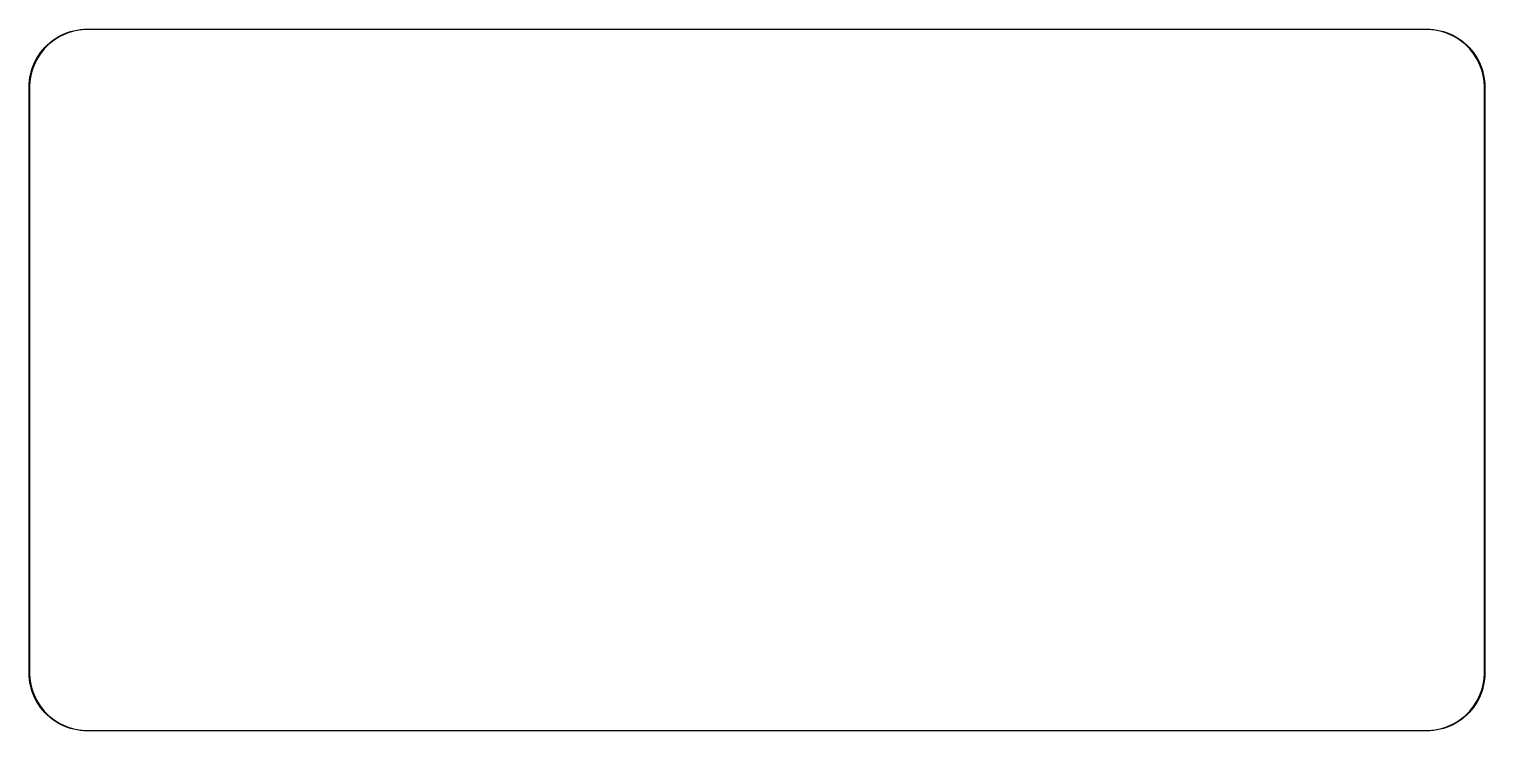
# Model space of a CAD drawing. Extents: x 57 to 340, y -162 to -25.
import ezdxf

# ---------------------------------------------------------------- set-up
doc = ezdxf.new("R2010")
doc.units = 0
doc.layers.add('BLACK', color=7, linetype='CONTINUOUS')

msp = doc.modelspace()

# ---------------------------------------------------------------- linework, layer by layer
at = {"layer": 'BLACK', "linetype": 'CONTINUOUS'}
for p, q in [((66.6478, -25.5217), (67.2981, -25.4264)), ((67.2981, -25.4264), (67.953, -25.3691)), ((68.2841, -25.45), (67.6334, -25.4879)), ((67.953, -25.3691), (68.61, -25.35)), ((68.61, -25.45), (68.2841, -25.45)), ((68.61, -25.35), (328.81, -25.35)), ((328.81, -25.45), (68.61, -25.45)), ((328.81, -25.35), (329.467, -25.3691)), ((329.136, -25.45), (328.81, -25.45)), ((329.787, -25.4879), (329.136, -25.45)), ((329.467, -25.3691), (330.122, -25.4264)), ((330.122, -25.4264), (330.772, -25.5217)), ((61.1611, -28.2798), (60.6871, -28.7271)), ((60.8555, -28.4307), (61.3465, -27.9937)), ((61.6604, -27.8608), (61.1611, -28.2798)), ((61.3465, -27.9937), (61.8621, -27.586)), ((62.1832, -27.4716), (61.6604, -27.8608)), ((61.8621, -27.586), (62.4005, -27.209)), ((62.7278, -27.1135), (62.1832, -27.4716)), ((62.4005, -27.209), (62.96, -26.8639)), ((63.2922, -26.7876), (62.7278, -27.1135)), ((62.96, -26.8639), (63.5386, -26.552)), ((63.8747, -26.4951), (63.2922, -26.7876)), ((63.5386, -26.552), (64.1343, -26.2742)), ((64.4731, -26.2369), (63.8747, -26.4951)), ((64.1343, -26.2742), (64.7452, -26.0315)), ((65.0856, -26.014), (64.4731, -26.2369)), ((64.7452, -26.0315), (65.3691, -25.8247)), ((65.71, -25.8271), (65.0856, -26.014)), ((65.3691, -25.8247), (66.004, -25.6546)), ((66.3442, -25.6767), (65.71, -25.8271)), ((66.004, -25.6546), (66.6478, -25.5217)), ((66.9861, -25.5636), (66.3442, -25.6767)), ((67.6334, -25.4879), (66.9861, -25.5636)), ((330.434, -25.5636), (329.787, -25.4879)), ((331.076, -25.6767), (330.434, -25.5636)), ((330.772, -25.5217), (331.416, -25.6546)), ((331.71, -25.8271), (331.076, -25.6767)), ((331.416, -25.6546), (332.051, -25.8247)), ((332.334, -26.014), (331.71, -25.8271)), ((332.051, -25.8247), (332.675, -26.0315)), ((332.947, -26.2369), (332.334, -26.014)), ((332.675, -26.0315), (333.286, -26.2742)), ((333.545, -26.4951), (332.947, -26.2369)), ((333.286, -26.2742), (333.881, -26.552)), ((334.128, -26.7876), (333.545, -26.4951)), ((333.881, -26.552), (334.46, -26.8639)), ((334.692, -27.1135), (334.128, -26.7876)), ((334.46, -26.8639), (335.019, -27.209)), ((335.237, -27.4716), (334.692, -27.1135)), ((335.019, -27.209), (335.558, -27.586)), ((335.76, -27.8608), (335.237, -27.4716)), ((335.558, -27.586), (336.073, -27.9937)), ((336.259, -28.2798), (335.76, -27.8608)), ((336.073, -27.9937), (336.565, -28.4307)), ((336.733, -28.7271), (336.259, -28.2798)), ((58.512, -31.5786), (58.8239, -31)), ((59.0735, -30.7678), (58.7476, -31.3322)), ((58.8239, -31), (59.169, -30.4405)), ((59.4316, -30.2232), (59.0735, -30.7678)), ((59.169, -30.4405), (59.546, -29.9021)), ((59.8208, -29.7004), (59.4316, -30.2232)), ((59.546, -29.9021), (59.9537, -29.3865)), ((60.2398, -29.2011), (59.8208, -29.7004)), ((59.9537, -29.3865), (60.3907, -28.8955)), ((60.6871, -28.7271), (60.2398, -29.2011)), ((60.3907, -28.8955), (60.8555, -28.4307)), ((336.565, -28.4307), (337.029, -28.8955)), ((337.18, -29.2011), (336.733, -28.7271)), ((337.029, -28.8955), (337.466, -29.3865)), ((337.599, -29.7004), (337.18, -29.2011)), ((337.466, -29.3865), (337.874, -29.9021)), ((337.988, -30.2232), (337.599, -29.7004)), ((337.874, -29.9021), (338.251, -30.4405)), ((338.347, -30.7678), (337.988, -30.2232)), ((338.251, -30.4405), (338.596, -31)), ((338.672, -31.3322), (338.347, -30.7678)), ((338.596, -31), (338.908, -31.5786)), ((57.6146, -34.044), (57.7847, -33.4091)), ((57.7871, -33.75), (57.6367, -34.3842)), ((57.7847, -33.4091), (57.9915, -32.7852)), ((57.974, -33.1256), (57.7871, -33.75)), ((58.1969, -32.5131), (57.974, -33.1256)), ((57.9915, -32.7852), (58.2342, -32.1743)), ((58.4551, -31.9147), (58.1969, -32.5131)), ((58.2342, -32.1743), (58.512, -31.5786)), ((58.7476, -31.3322), (58.4551, -31.9147)), ((338.965, -31.9147), (338.672, -31.3322)), ((338.908, -31.5786), (339.186, -32.1743)), ((339.223, -32.5131), (338.965, -31.9147)), ((339.186, -32.1743), (339.429, -32.7852)), ((339.446, -33.1256), (339.223, -32.5131)), ((339.429, -32.7852), (339.635, -33.4091)), ((339.633, -33.75), (339.446, -33.1256)), ((339.783, -34.3842), (339.633, -33.75)), ((339.635, -33.4091), (339.805, -34.044)), ((57.31, -36.65), (57.3291, -35.993)), ((57.31, -150.37), (57.31, -36.65)), ((57.3291, -35.993), (57.3864, -35.3381)), ((57.3864, -35.3381), (57.4817, -34.6878)), ((57.4479, -35.6734), (57.41, -36.3241)), ((57.41, -36.3241), (57.41, -36.65)), ((57.41, -36.65), (57.41, -150.37)), ((57.5236, -35.0261), (57.4479, -35.6734)), ((57.4817, -34.6878), (57.6146, -34.044)), ((57.6367, -34.3842), (57.5236, -35.0261)), ((339.896, -35.0261), (339.783, -34.3842)), ((339.805, -34.044), (339.938, -34.6878)), ((339.972, -35.6734), (339.896, -35.0261)), ((339.938, -34.6878), (340.034, -35.3381)), ((340.01, -36.3241), (339.972, -35.6734)), ((340.01, -36.65), (340.01, -36.3241)), ((340.01, -150.37), (340.01, -36.65)), ((340.034, -35.3381), (340.091, -35.993)), ((340.091, -35.993), (340.11, -36.65)), ((340.11, -36.65), (340.11, -150.37)), ((57.3291, -151.027), (57.31, -150.37)), ((57.3864, -151.682), (57.3291, -151.027)), ((57.4817, -152.332), (57.3864, -151.682)), ((57.41, -150.37), (57.41, -150.696)), ((57.41, -150.696), (57.4479, -151.347)), ((57.4479, -151.347), (57.5236, -151.994)), ((57.6146, -152.976), (57.4817, -152.332)), ((57.5236, -151.994), (57.6367, -152.636)), ((57.6367, -152.636), (57.7871, -153.27)), ((339.633, -153.27), (339.783, -152.636)), ((339.783, -152.636), (339.896, -151.994)), ((339.938, -152.332), (339.805, -152.976)), ((339.896, -151.994), (339.972, -151.347)), ((340.034, -151.682), (339.938, -152.332)), ((339.972, -151.347), (340.01, -150.696)), ((340.01, -150.696), (340.01, -150.37)), ((340.091, -151.027), (340.034, -151.682)), ((340.11, -150.37), (340.091, -151.027)), ((57.7847, -153.611), (57.6146, -152.976)), ((57.9915, -154.235), (57.7847, -153.611)), ((57.7871, -153.27), (57.974, -153.894)), ((57.974, -153.894), (58.1969, -154.507)), ((58.2342, -154.846), (57.9915, -154.235)), ((58.1969, -154.507), (58.4551, -155.105)), ((58.512, -155.441), (58.2342, -154.846)), ((58.4551, -155.105), (58.7476, -155.688)), ((58.8239, -156.02), (58.512, -155.441)), ((338.908, -155.441), (338.596, -156.02)), ((338.672, -155.688), (338.965, -155.105)), ((339.186, -154.846), (338.908, -155.441)), ((338.965, -155.105), (339.223, -154.507)), ((339.429, -154.235), (339.186, -154.846)), ((339.223, -154.507), (339.446, -153.894)), ((339.635, -153.611), (339.429, -154.235)), ((339.446, -153.894), (339.633, -153.27)), ((339.805, -152.976), (339.635, -153.611)), ((58.7476, -155.688), (59.0735, -156.252)), ((59.169, -156.579), (58.8239, -156.02)), ((59.0735, -156.252), (59.4316, -156.797)), ((59.546, -157.118), (59.169, -156.579)), ((59.4316, -156.797), (59.8208, -157.32)), ((59.9537, -157.633), (59.546, -157.118)), ((59.8208, -157.32), (60.2398, -157.819)), ((60.3907, -158.125), (59.9537, -157.633)), ((60.2398, -157.819), (60.6871, -158.293)), ((60.8555, -158.589), (60.3907, -158.125)), ((60.6871, -158.293), (61.1611, -158.74)), ((336.259, -158.74), (336.733, -158.293)), ((337.029, -158.125), (336.565, -158.589)), ((336.733, -158.293), (337.18, -157.819)), ((337.466, -157.633), (337.029, -158.125)), ((337.18, -157.819), (337.599, -157.32)), ((337.874, -157.118), (337.466, -157.633)), ((337.599, -157.32), (337.988, -156.797)), ((338.251, -156.579), (337.874, -157.118)), ((337.988, -156.797), (338.347, -156.252)), ((338.596, -156.02), (338.251, -156.579)), ((338.347, -156.252), (338.672, -155.688)), ((61.3465, -159.026), (60.8555, -158.589)), ((61.1611, -158.74), (61.6604, -159.159)), ((61.8621, -159.434), (61.3465, -159.026)), ((61.6604, -159.159), (62.1832, -159.548)), ((62.4005, -159.811), (61.8621, -159.434)), ((62.1832, -159.548), (62.7278, -159.907)), ((62.96, -160.156), (62.4005, -159.811)), ((62.7278, -159.907), (63.2922, -160.232)), ((63.5386, -160.468), (62.96, -160.156)), ((63.2922, -160.232), (63.8747, -160.525)), ((64.1343, -160.746), (63.5386, -160.468)), ((63.8747, -160.525), (64.4731, -160.783)), ((64.7452, -160.989), (64.1343, -160.746)), ((64.4731, -160.783), (65.0856, -161.006)), ((65.3691, -161.195), (64.7452, -160.989)), ((65.0856, -161.006), (65.71, -161.193)), ((66.004, -161.365), (65.3691, -161.195)), ((65.71, -161.193), (66.3442, -161.343)), ((331.076, -161.343), (331.71, -161.193)), ((332.051, -161.195), (331.416, -161.365)), ((331.71, -161.193), (332.334, -161.006)), ((332.675, -160.989), (332.051, -161.195)), ((332.334, -161.006), (332.947, -160.783)), ((333.286, -160.746), (332.675, -160.989)), ((332.947, -160.783), (333.545, -160.525)), ((333.881, -160.468), (333.286, -160.746)), ((333.545, -160.525), (334.128, -160.232)), ((334.46, -160.156), (333.881, -160.468)), ((334.128, -160.232), (334.692, -159.907)), ((335.019, -159.811), (334.46, -160.156)), ((334.692, -159.907), (335.237, -159.548)), ((335.558, -159.434), (335.019, -159.811)), ((335.237, -159.548), (335.76, -159.159)), ((336.073, -159.026), (335.558, -159.434)), ((335.76, -159.159), (336.259, -158.74)), ((336.565, -158.589), (336.073, -159.026)), ((66.6478, -161.498), (66.004, -161.365)), ((66.3442, -161.343), (66.9861, -161.456)), ((67.2981, -161.594), (66.6478, -161.498)), ((66.9861, -161.456), (67.6334, -161.532)), ((67.953, -161.651), (67.2981, -161.594)), ((67.6334, -161.532), (68.2841, -161.57)), ((68.61, -161.67), (67.953, -161.651)), ((68.2841, -161.57), (68.61, -161.57)), ((68.61, -161.57), (328.81, -161.57)), ((328.81, -161.67), (68.61, -161.67)), ((328.81, -161.57), (329.136, -161.57)), ((329.467, -161.651), (328.81, -161.67)), ((329.136, -161.57), (329.787, -161.532)), ((330.122, -161.594), (329.467, -161.651)), ((329.787, -161.532), (330.434, -161.456)), ((330.772, -161.498), (330.122, -161.594)), ((330.434, -161.456), (331.076, -161.343)), ((331.416, -161.365), (330.772, -161.498))]:
    msp.add_line(p, q, dxfattribs=at)

doc.saveas('drawing.dxf')
